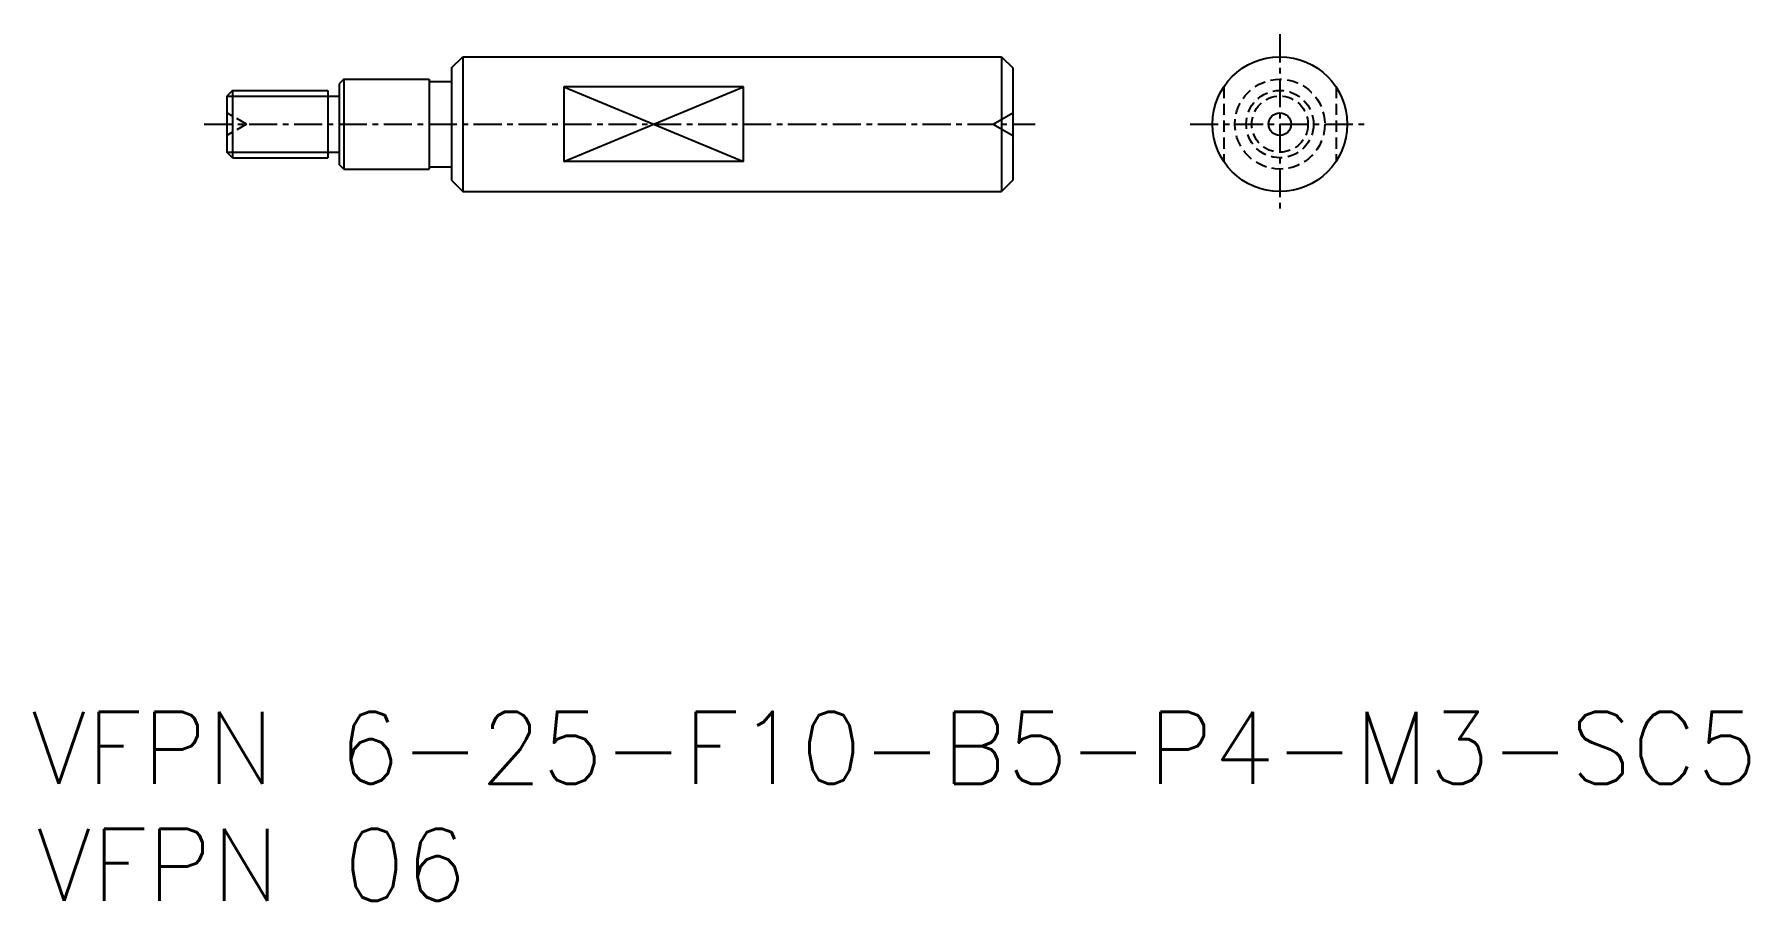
# Model space of a CAD drawing. Extents: x 790 to 866.4, y -225.6 to -187.1.
import ezdxf

# ---------------------------------------------------------------- set-up
doc = ezdxf.new("R2010")
doc.units = 0
doc.linetypes.add('CENTER', pattern=[2, 1.25, -0.25, 0.25, -0.25])
doc.linetypes.add('DASHED', pattern=[0.75, 0.5, -0.25])
doc.layers.get('0').update_dxf_attribs({"linetype": 'CONTINUOUS'})
doc.layers.add('CENTER', color=1, linetype='CENTER')
doc.styles.get("Standard").update_dxf_attribs({"font": 'txt.shx'})

msp = doc.modelspace()

# ---------------------------------------------------------------- linework, layer by layer
at = {"color": 7, "linetype": 'CONTINUOUS'}
for p, q in [((808.59, -188.562), (809.09, -188.062)), ((808.59, -188.562), (808.59, -193.562)), ((809.09, -188.062), (833.09, -188.062)), ((809.09, -188.062), (809.09, -194.062)), ((833.09, -188.062), (833.09, -194.062)), ((833.09, -188.062), (833.59, -188.562)), ((833.59, -188.562), (833.59, -193.562)), ((803.79, -189.062), (803.59, -189.262)), ((803.59, -189.262), (803.59, -192.862)), ((803.79, -189.062), (803.79, -193.062)), ((803.79, -189.062), (807.59, -189.062)), ((807.59, -189.062), (807.59, -193.062)), ((807.59, -189.162), (808.59, -189.162)), ((798.84, -189.562), (798.59, -189.812)), ((798.59, -189.812), (798.59, -192.312)), ((798.84, -189.562), (803.09, -189.562)), ((798.84, -189.562), (798.84, -192.562)), ((803.09, -189.562), (803.09, -192.562)), ((803.09, -189.812), (803.59, -189.812)), ((813.59, -189.404), (813.59, -192.72)), ((821.59, -189.404), (813.59, -189.404)), ((821.59, -192.72), (821.59, -189.404)), ((798.84, -192.562), (798.59, -192.312)), ((803.09, -192.312), (803.59, -192.312)), ((798.84, -192.562), (803.09, -192.562)), ((803.79, -193.062), (803.59, -192.862)), ((803.79, -193.062), (807.59, -193.062)), ((807.59, -192.962), (808.59, -192.962)), ((821.59, -192.72), (813.59, -192.72)), ((808.59, -193.562), (809.09, -194.062)), ((833.59, -193.562), (833.09, -194.062)), ((809.09, -194.062), (833.09, -194.062))]:
    msp.add_line(p, q, dxfattribs=at)
at = {"color": 3, "linetype": 'CONTINUOUS'}
for p, q in [((798.59, -189.812), (803.09, -189.812)), ((813.59, -192.72), (821.59, -189.404)), ((813.59, -189.404), (821.59, -192.72)), ((832.724, -191.062), (833.59, -190.562)), ((832.724, -191.062), (833.59, -191.562)), ((798.59, -192.312), (803.09, -192.312))]:
    msp.add_line(p, q, dxfattribs=at)
msp.add_line((833.59, -189.812), (833.59, -189.812))
at = {"color": 3, "linetype": 'DASHED'}
for p, q in [((842.988, -189.404), (842.988, -192.72)), ((847.988, -189.404), (847.988, -192.72)), ((799.457, -191.062), (798.591, -190.562)), ((799.457, -191.062), (798.591, -191.562))]:
    msp.add_line(p, q, dxfattribs=at)
at = {"color": 7, "linetype": 'CONTINUOUS'}
msp.add_circle((845.488, -191.062), 3, dxfattribs=at)
at = {"color": 3, "linetype": 'DASHED'}
for radius in [2, 1.5, 1.25]:
    msp.add_circle((845.488, -191.062), radius, dxfattribs=at)
msp.add_circle((845.488, -191.062), 0.5)
at = {"layer": 'CENTER', "color": 1, "linetype": 'CENTER'}
for p, q in [((845.488, -187.062), (845.488, -195.062)), ((797.577, -191.062), (834.59, -191.062)), ((841.488, -191.062), (849.488, -191.062))]:
    msp.add_line(p, q, dxfattribs=at)

# ---------------------------------------------------------------- texts
at = {"color": 7, "linetype": 'CONTINUOUS'}
for s, p in [('VFPN 6-25-F10-B5-P4-M3-SC5', (789.872, -220.426)), ('VFPN 06', (790.098, -225.635))]:
    msp.add_text(s, height=3.2, dxfattribs=at).set_placement(p)

doc.saveas('drawing.dxf')
